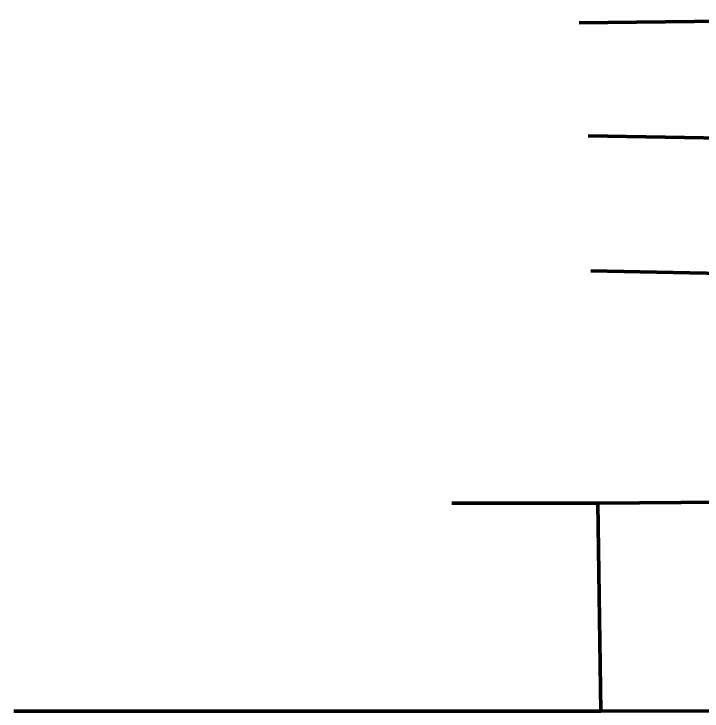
# Model space of a CAD drawing. Header units: millimetres. Extents: x 465413 to 948826, y 2516576 to 3795663.
# Drawn here: x 788881 to 829211, y 2531492 to 2572370 of the extents above; entities that cross this region are included whole.
import ezdxf

# ---------------------------------------------------------------- set-up
doc = ezdxf.new("R2010")
doc.units = ezdxf.units.MM
doc.layers.add('P', color=250, linetype='Continuous', lineweight=100)

msp = doc.modelspace()

# ---------------------------------------------------------------- linework, layer by layer
at = {"layer": 'P', "color": 2, "linetype": 'Continuous'}
for p, q in [((822003.6, 2571855), (868983.1, 2572369.6)), ((868983.1, 2572369.6), (822003.6, 2571855)), ((822538.5, 2565219.7), (874804.4, 2564321.5)), ((874804.4, 2564321.5), (822538.5, 2565219.7)), ((822538.5, 2565219.6), (874804.4, 2564321.4)), ((874804.4, 2564321.4), (822538.5, 2565219.6)), ((822699.7, 2557310.2), (845093.6, 2556857.8)), ((845093.6, 2556857.8), (822699.7, 2557310.2)), ((823097.1, 2543679.4), (842357.4, 2543850.7)), ((842357.4, 2543850.7), (823097.1, 2543679.4)), ((814540.3, 2543687.1), (823097.1, 2543679.4)), ((823097.1, 2543679.4), (814540.3, 2543687.1)), ((823287.8, 2531491.5), (823097.1, 2543679.4)), ((823097.1, 2543679.4), (823287.8, 2531491.5)), ((788881, 2531491.5), (823287.8, 2531491.5)), ((823287.8, 2531491.5), (788881, 2531491.5)), ((830622.1, 2531513.5), (823287.8, 2531491.5)), ((823287.8, 2531491.5), (830622.1, 2531513.5))]:
    msp.add_line(p, q, dxfattribs=at)

doc.saveas('drawing.dxf')
